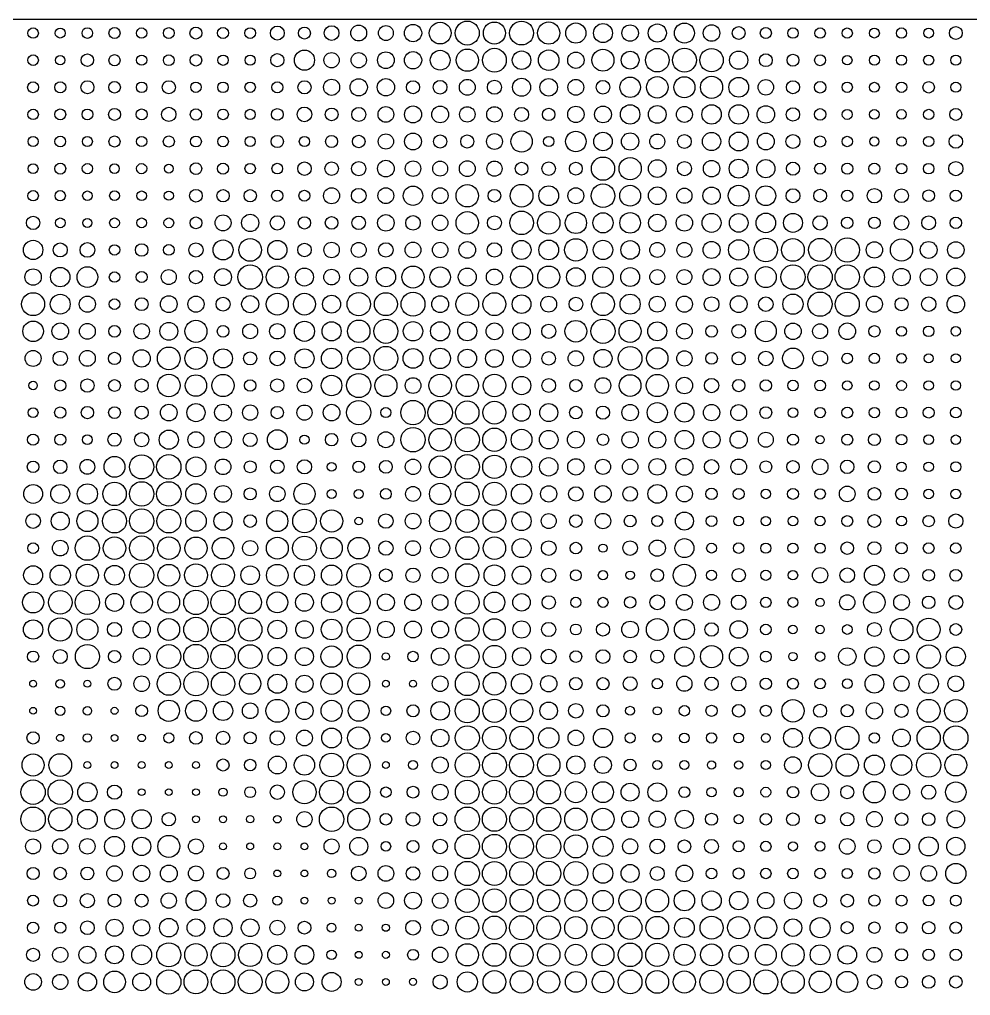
# Model space of a CAD drawing. Header units: millimetres. Extents: x 0 to 15650, y 0 to 8040.
# Drawn here: x 5883 to 7827, y 6044 to 8040 of the extents above; entities that cross this region are included whole.
import ezdxf

# ---------------------------------------------------------------- set-up
doc = ezdxf.new("R2010")
doc.units = ezdxf.units.MM
doc.layers.add('Default', color=7, linetype='Continuous', true_color=0x000000)

msp = doc.modelspace()

# ---------------------------------------------------------------- linework, layer by layer
at = {"layer": 'Default', "color": 0}
msp.add_lwpolyline([(0, 8040), (0, 0), (15650, 0), (15650, 8040)], close=True, dxfattribs=at)
for centre, radius in [((6409.8, 8012.3), 14.2), ((6465.3, 8012.3), 12.2), ((6520.8, 8012.3), 15), ((6576.3, 8012.3), 16.2), ((6631.8, 8012.3), 15.2), ((6687.3, 8012.3), 17.7), ((6742.8, 8012.3), 22.3), ((6798.3, 8012.3), 24.5), ((6853.8, 8012.3), 22.5), ((6909.3, 8012.3), 24.4), ((6964.8, 8012.3), 22.8), ((7020.3, 8012.3), 20.6), ((7075.8, 8012.3), 19.4), ((7131.3, 8012.3), 16.8), ((7186.8, 8012.3), 18.6), ((7242.3, 8012.3), 20.5), ((7297.8, 8012.3), 16.9), ((7353.3, 8012.3), 13.1), ((7797.3, 8012.3), 13.1), ((5910.4, 8012.3), 10.7), ((5965.9, 8012.3), 10.2), ((6021.4, 8012.3), 10.8), ((6076.9, 8012.3), 11.3), ((6132.4, 8012.3), 10.5), ((6187.9, 8012.3), 11.1), ((6243.4, 8012.3), 12.2), ((6298.8, 8012.3), 11.3), ((6354.3, 8012.3), 11), ((7408.8, 8012.3), 11.3), ((7464.3, 8012.3), 10.7), ((7519.8, 8012.3), 10.7), ((7575.3, 8012.3), 10.4), ((7630.8, 8012.3), 10.2), ((7686.3, 8012.3), 10.5), ((7741.8, 8012.3), 10.1), ((5910.4, 7956.8), 10.8), ((5965.9, 7956.8), 9.54), ((6021.4, 7956.8), 12.7), ((6076.9, 7956.8), 11.4), ((6132.4, 7956.8), 10.4), ((6187.9, 7956.8), 11.1), ((6243.4, 7956.8), 11.9), ((6298.8, 7956.8), 10.6), ((6354.3, 7956.8), 10.5), ((6409.8, 7956.8), 13.4), ((6465.3, 7956.8), 20.6), ((6520.8, 7956.8), 15.6), ((6576.3, 7956.8), 15.6), ((6631.8, 7956.8), 17), ((6687.3, 7956.8), 17.7), ((6742.8, 7956.8), 20.2), ((6798.3, 7956.8), 22.7), ((6853.8, 7956.8), 24.3), ((6909.3, 7956.8), 18.9), ((6964.8, 7956.8), 21), ((7020.3, 7956.8), 16.7), ((7075.8, 7956.8), 22.5), ((7131.3, 7956.8), 18.2), ((7186.8, 7956.8), 24.1), ((7242.3, 7956.8), 24.4), ((7297.8, 7956.8), 23.9), ((7353.3, 7956.8), 18.6), ((7408.8, 7956.8), 13.1), ((7464.3, 7956.8), 12.2), ((7519.8, 7956.8), 11.2), ((7575.3, 7956.8), 9.75), ((7630.8, 7956.8), 10.3), ((7686.3, 7956.8), 10.5), ((7741.8, 7956.8), 10.3), ((7797.3, 7956.8), 10.5), ((5910.4, 7901.4), 11.2), ((5965.9, 7901.4), 11.4), ((6021.4, 7901.4), 13.4), ((6076.9, 7901.4), 11.9), ((6132.4, 7901.4), 10.8), ((6187.9, 7901.4), 13.4), ((6243.4, 7901.4), 10.7), ((6298.8, 7901.4), 10.8), ((6354.3, 7901.4), 10.7), ((6409.8, 7901.4), 11.4), ((6465.3, 7901.4), 13.5), ((6520.8, 7901.4), 16.5), ((6576.3, 7901.4), 17.6), ((6631.8, 7901.4), 17.7), ((6687.3, 7901.4), 13.4), ((6742.8, 7901.4), 14), ((6798.3, 7901.4), 16.2), ((6853.8, 7901.4), 14.4), ((6909.3, 7901.4), 18.4), ((6964.8, 7901.4), 17.9), ((7020.3, 7901.4), 16.2), ((7075.8, 7901.4), 14), ((7131.3, 7901.4), 20.9), ((7186.8, 7901.4), 22), ((7242.3, 7901.4), 21.5), ((7297.8, 7901.4), 22.7), ((7353.3, 7901.4), 20.2), ((7408.8, 7901.4), 15.8), ((7464.3, 7901.4), 13.4), ((7519.8, 7901.4), 11.8), ((7575.3, 7901.4), 10.5), ((7630.8, 7901.4), 10.2), ((7686.3, 7901.4), 10.7), ((7741.8, 7901.4), 11.7), ((7797.3, 7901.4), 10.3), ((7131.3, 7845.9), 19.9), ((7297.8, 7845.9), 19.9), ((7353.3, 7845.9), 19.9), ((5910.4, 7845.9), 10.7), ((5965.9, 7845.9), 11.2), ((6021.4, 7845.9), 11), ((6076.9, 7845.9), 12.2), ((6132.4, 7845.9), 11.2), ((6187.9, 7845.9), 14.6), ((6243.4, 7845.9), 11.7), ((6298.8, 7845.9), 10.9), ((6354.3, 7845.9), 10.5), ((6409.8, 7845.9), 12), ((6465.3, 7845.9), 15), ((6520.8, 7845.9), 13.1), ((6576.3, 7845.9), 14.3), ((6631.8, 7845.9), 16.1), ((6687.3, 7845.9), 17.4), ((6742.8, 7845.9), 17.1), ((6798.3, 7845.9), 15.8), ((6853.8, 7845.9), 15.8), ((6909.3, 7845.9), 14.4), ((6964.8, 7845.9), 12.7), ((7020.3, 7845.9), 16.7), ((7075.8, 7845.9), 17.1), ((7186.8, 7845.9), 18.2), ((7242.3, 7845.9), 16.2), ((7408.8, 7845.9), 17.9), ((7464.3, 7845.9), 13.6), ((7519.8, 7845.9), 11.8), ((7575.3, 7845.9), 10.3), ((7630.8, 7845.9), 9.89), ((7686.3, 7845.9), 9.82), ((7741.8, 7845.9), 10.5), ((7797.3, 7845.9), 12.2), ((6631.8, 7790.5), 15.6), ((6687.3, 7790.5), 17.2), ((6853.8, 7790.5), 16.2), ((6909.3, 7790.5), 21.8), ((7020.3, 7790.5), 21), ((7075.8, 7790.5), 18.9), ((7131.3, 7790.5), 17.7), ((7186.8, 7790.5), 15.3), ((7297.8, 7790.5), 18.7), ((7353.3, 7790.5), 19.3), ((7408.8, 7790.5), 17.2), ((5910.4, 7790.5), 10.3), ((5965.9, 7790.5), 11), ((6021.4, 7790.5), 10.2), ((6076.9, 7790.5), 11.4), ((6132.4, 7790.5), 10.5), ((6187.9, 7790.5), 11.4), ((6243.4, 7790.5), 11.2), ((6298.8, 7790.5), 10.9), ((6354.3, 7790.5), 10.2), ((6409.8, 7790.5), 12.6), ((6465.3, 7790.5), 10.5), ((6520.8, 7790.5), 12.4), ((6576.3, 7790.5), 12.9), ((6742.8, 7790.5), 13.6), ((6798.3, 7790.5), 13.4), ((6964.8, 7790.5), 10.5), ((7242.3, 7790.5), 14.1), ((7464.3, 7790.5), 14.3), ((7519.8, 7790.5), 11.4), ((7575.3, 7790.5), 10.6), ((7630.8, 7790.5), 9.33), ((7686.3, 7790.5), 9.75), ((7741.8, 7790.5), 10.5), ((7797.3, 7790.5), 13.9), ((5910.4, 7735), 10.1), ((5965.9, 7735), 11.2), ((6021.4, 7735), 10.5), ((6132.4, 7735), 10.5), ((6243.4, 7735), 11.9), ((6298.8, 7735), 11.2), ((6354.3, 7735), 10.6), ((6409.8, 7735), 10.9), ((6465.3, 7735), 13.8), ((6520.8, 7735), 13.8), ((6576.3, 7735), 14.6), ((6631.8, 7735), 17), ((6687.3, 7735), 15.8), ((6742.8, 7735), 15.3), ((6798.3, 7735), 16.2), ((6853.8, 7735), 15.5), ((6909.3, 7735), 13.1), ((6964.8, 7735), 13.8), ((7020.3, 7735), 13.1), ((7075.8, 7735), 23.8), ((7131.3, 7735), 22.7), ((7186.8, 7735), 18.1), ((7242.3, 7735), 14.4), ((7297.8, 7735), 16.8), ((7353.3, 7735), 19.4), ((7408.8, 7735), 18.6), ((7464.3, 7735), 13.4), ((7519.8, 7735), 11.2), ((7575.3, 7735), 11.4), ((7630.8, 7735), 11.4), ((7686.3, 7735), 10.7), ((7741.8, 7735), 10.7), ((7797.3, 7735), 14.5), ((6076.9, 7735), 9.82), ((6187.9, 7735), 9.05), ((5910.4, 7679.6), 10.7), ((5965.9, 7679.6), 10.5), ((6021.4, 7679.6), 9.68), ((6076.9, 7679.6), 9.96), ((6132.4, 7679.6), 9.68), ((6187.9, 7679.6), 9.4), ((6243.4, 7679.6), 12.9), ((6298.8, 7679.6), 12.6), ((6354.3, 7679.6), 12.6), ((6409.8, 7679.6), 11.6), ((6465.3, 7679.6), 11.2), ((6520.8, 7679.6), 16.3), ((6576.3, 7679.6), 15), ((6631.8, 7679.6), 16.2), ((6687.3, 7679.6), 19.8), ((6742.8, 7679.6), 16.2), ((6798.3, 7679.6), 23), ((6853.8, 7679.6), 12.9), ((6909.3, 7679.6), 23.2), ((6964.8, 7679.6), 20.2), ((7020.3, 7679.6), 16.3), ((7075.8, 7679.6), 24.2), ((7131.3, 7679.6), 21.3), ((7186.8, 7679.6), 18), ((7242.3, 7679.6), 15.5), ((7297.8, 7679.6), 17.8), ((7353.3, 7679.6), 21.4), ((7408.8, 7679.6), 20.2), ((7464.3, 7679.6), 14.2), ((7519.8, 7679.6), 13.1), ((7575.3, 7679.6), 11.5), ((7630.8, 7679.6), 14.8), ((7686.3, 7679.6), 14.1), ((7741.8, 7679.6), 11.9), ((7797.3, 7679.6), 11.7), ((6798.3, 7624.1), 23), ((6909.3, 7624.1), 24.1), ((6964.8, 7624.1), 23), ((7020.3, 7624.1), 21.8), ((7131.3, 7624.1), 21.1), ((5910.4, 7624.1), 13.7), ((5965.9, 7624.1), 10), ((6021.4, 7624.1), 9.19), ((6076.9, 7624.1), 10), ((6132.4, 7624.1), 9.96), ((6187.9, 7624.1), 10), ((6243.4, 7624.1), 12.1), ((6298.8, 7624.1), 16.3), ((6354.3, 7624.1), 17.7), ((6409.8, 7624.1), 14.7), ((6465.3, 7624.1), 12.6), ((6520.8, 7624.1), 12.9), ((6576.3, 7624.1), 13.8), ((6631.8, 7624.1), 16.8), ((6687.3, 7624.1), 14.9), ((6742.8, 7624.1), 15.8), ((6853.8, 7624.1), 14.3), ((7075.8, 7624.1), 20.6), ((7186.8, 7624.1), 17.7), ((7242.3, 7624.1), 16.8), ((7297.8, 7624.1), 19.4), ((7353.3, 7624.1), 19.1), ((7408.8, 7624.1), 20.1), ((7464.3, 7624.1), 19.4), ((7519.8, 7624.1), 14.6), ((7575.3, 7624.1), 11.7), ((7630.8, 7624.1), 11.8), ((7686.3, 7624.1), 15), ((7741.8, 7624.1), 14.1), ((7797.3, 7624.1), 11.8), ((5910.4, 7568.7), 19.8), ((6298.8, 7568.7), 20.5), ((6354.3, 7568.7), 23.1), ((6409.8, 7568.7), 19.6), ((6798.3, 7568.7), 17), ((6909.3, 7568.7), 19.4), ((6964.8, 7568.7), 20.2), ((7020.3, 7568.7), 23), ((7075.8, 7568.7), 19.8), ((7131.3, 7568.7), 19), ((7297.8, 7568.7), 17.4), ((7353.3, 7568.7), 20.8), ((7408.8, 7568.7), 24), ((7464.3, 7568.7), 23.2), ((7519.8, 7568.7), 23.7), ((7575.3, 7568.7), 24.8), ((7630.8, 7568.7), 16.7), ((7686.3, 7568.7), 22.7), ((7741.8, 7568.7), 17.2), ((7797.3, 7568.7), 16.9), ((5965.9, 7568.7), 14.3), ((6021.4, 7568.7), 15), ((6076.9, 7568.7), 10.7), ((6132.4, 7568.7), 12.8), ((6187.9, 7568.7), 11), ((6243.4, 7568.7), 14.6), ((6465.3, 7568.7), 13.8), ((6520.8, 7568.7), 15.8), ((6576.3, 7568.7), 15.3), ((6631.8, 7568.7), 14.8), ((6687.3, 7568.7), 16.1), ((6742.8, 7568.7), 15.8), ((6853.8, 7568.7), 14.7), ((7186.8, 7568.7), 15.3), ((7242.3, 7568.7), 15.3), ((5910.4, 7513.2), 16.8), ((5965.9, 7513.2), 19.8), ((6021.4, 7513.2), 21.2), ((6187.9, 7513.2), 15.3), ((6243.4, 7513.2), 13.6), ((6298.8, 7513.2), 17.3), ((6354.3, 7513.2), 25), ((6409.8, 7513.2), 22.7), ((6465.3, 7513.2), 18.3), ((6520.8, 7513.2), 16.1), ((6576.3, 7513.2), 18.4), ((6631.8, 7513.2), 19.9), ((6687.3, 7513.2), 22.6), ((6742.8, 7513.2), 20.9), ((6798.3, 7513.2), 18.4), ((6853.8, 7513.2), 16.5), ((6909.3, 7513.2), 22.5), ((6964.8, 7513.2), 22.5), ((7020.3, 7513.2), 19.1), ((7075.8, 7513.2), 21), ((7131.3, 7513.2), 19.3), ((7186.8, 7513.2), 15.2), ((7242.3, 7513.2), 15.3), ((7297.8, 7513.2), 17.3), ((7353.3, 7513.2), 18.4), ((7408.8, 7513.2), 21.4), ((7464.3, 7513.2), 24.9), ((7519.8, 7513.2), 24.9), ((7575.3, 7513.2), 24.9), ((7630.8, 7513.2), 20.6), ((7686.3, 7513.2), 17.8), ((7741.8, 7513.2), 17.3), ((7797.3, 7513.2), 18.4), ((6076.9, 7513.2), 10.7), ((6132.4, 7513.2), 11.3), ((5910.4, 7457.8), 23.5), ((5965.9, 7457.8), 20.3), ((6021.4, 7457.8), 16.5), ((6076.9, 7457.8), 10.9), ((6132.4, 7457.8), 13.2), ((6187.9, 7457.8), 17.1), ((6243.4, 7457.8), 16.5), ((6298.8, 7457.8), 14.3), ((6354.3, 7457.8), 17.4), ((6409.8, 7457.8), 22.5), ((6465.3, 7457.8), 22.3), ((6520.8, 7457.8), 18.4), ((6576.3, 7457.8), 23.8), ((6631.8, 7457.8), 23.5), ((6687.3, 7457.8), 24.4), ((6742.8, 7457.8), 17.2), ((6798.3, 7457.8), 23.2), ((6853.8, 7457.8), 23.4), ((6909.3, 7457.8), 19.1), ((6964.8, 7457.8), 16.2), ((7020.3, 7457.8), 14), ((7075.8, 7457.8), 23.4), ((7131.3, 7457.8), 20.5), ((7186.8, 7457.8), 16.3), ((7242.3, 7457.8), 16.4), ((7297.8, 7457.8), 15.1), ((7353.3, 7457.8), 17.1), ((7408.8, 7457.8), 14.9), ((7464.3, 7457.8), 20.7), ((7519.8, 7457.8), 24.8), ((7575.3, 7457.8), 24.7), ((7630.8, 7457.8), 16.4), ((7686.3, 7457.8), 13.3), ((7741.8, 7457.8), 14.8), ((7797.3, 7457.8), 17.9), ((6631.8, 7402.3), 24.6), ((7075.8, 7402.3), 24.6), ((5910.4, 7402.3), 21), ((5965.9, 7402.3), 17), ((6021.4, 7402.3), 16.2), ((6076.9, 7402.3), 11.9), ((6132.4, 7402.3), 15.8), ((6187.9, 7402.3), 18.2), ((6243.4, 7402.3), 22.6), ((6298.8, 7402.3), 11.9), ((6354.3, 7402.3), 15.2), ((6409.8, 7402.3), 15.7), ((6465.3, 7402.3), 20.6), ((6520.8, 7402.3), 19.6), ((6576.3, 7402.3), 23), ((6687.3, 7402.3), 19.8), ((6742.8, 7402.3), 19.6), ((6798.3, 7402.3), 19.4), ((6853.8, 7402.3), 17.2), ((6909.3, 7402.3), 17.9), ((6964.8, 7402.3), 14.4), ((7020.3, 7402.3), 22.2), ((7131.3, 7402.3), 22.6), ((7186.8, 7402.3), 19.4), ((7242.3, 7402.3), 16), ((7297.8, 7402.3), 12), ((7353.3, 7402.3), 14.1), ((7408.8, 7402.3), 21.4), ((7464.3, 7402.3), 16.9), ((7519.8, 7402.3), 15.3), ((7575.3, 7402.3), 17), ((7630.8, 7402.3), 11.7), ((7686.3, 7402.3), 10.1), ((7741.8, 7402.3), 10.8), ((7797.3, 7402.3), 9.68), ((6187.9, 7346.9), 23.3), ((6243.4, 7346.9), 22.8), ((6298.8, 7346.9), 19.4), ((6465.3, 7346.9), 19.6), ((6520.8, 7346.9), 20.9), ((6576.3, 7346.9), 22.9), ((6631.8, 7346.9), 24.6), ((6687.3, 7346.9), 20.3), ((6742.8, 7346.9), 21), ((6798.3, 7346.9), 18.9), ((7131.3, 7346.9), 24.2), ((7186.8, 7346.9), 21.7), ((7464.3, 7346.9), 21.2), ((5910.4, 7346.9), 16.3), ((5965.9, 7346.9), 14.8), ((6021.4, 7346.9), 16.2), ((6076.9, 7346.9), 12.5), ((6132.4, 7346.9), 17.7), ((6354.3, 7346.9), 13.4), ((6409.8, 7346.9), 15.1), ((6853.8, 7346.9), 18.2), ((6909.3, 7346.9), 18.1), ((6964.8, 7346.9), 13.9), ((7020.3, 7346.9), 15.7), ((7075.8, 7346.9), 18.5), ((7242.3, 7346.9), 15.6), ((7297.8, 7346.9), 12), ((7353.3, 7346.9), 13.4), ((7408.8, 7346.9), 14.9), ((7519.8, 7346.9), 15.4), ((7575.3, 7346.9), 10.8), ((7630.8, 7346.9), 10.7), ((7686.3, 7346.9), 9.89), ((7741.8, 7346.9), 9.12), ((7797.3, 7346.9), 9.4), ((6187.9, 7291.4), 23.2), ((6243.4, 7291.4), 21.9), ((6298.8, 7291.4), 22.7), ((6465.3, 7291.4), 14.9), ((6520.8, 7291.4), 21), ((6576.3, 7291.4), 24.7), ((6631.8, 7291.4), 22.6), ((6687.3, 7291.4), 16), ((6742.8, 7291.4), 23), ((6798.3, 7291.4), 22.7), ((6853.8, 7291.4), 23.1), ((6909.3, 7291.4), 18.8), ((7075.8, 7291.4), 16), ((7131.3, 7291.4), 22.1), ((7186.8, 7291.4), 22.7), ((7242.3, 7291.4), 16.8), ((7297.8, 7291.4), 14.6), ((5910.4, 7291.4), 8.62), ((5965.9, 7291.4), 11.4), ((6021.4, 7291.4), 13.7), ((6076.9, 7291.4), 12), ((6132.4, 7291.4), 13.5), ((6354.3, 7291.4), 11.7), ((6409.8, 7291.4), 13.6), ((6964.8, 7291.4), 14.1), ((7020.3, 7291.4), 12.6), ((7353.3, 7291.4), 12.6), ((7408.8, 7291.4), 11.6), ((7464.3, 7291.4), 10.8), ((7519.8, 7291.4), 11.1), ((7575.3, 7291.4), 9.75), ((7630.8, 7291.4), 9.82), ((7686.3, 7291.4), 10), ((7741.8, 7291.4), 9.75), ((7797.3, 7291.4), 9.82), ((5910.4, 7236), 10.1), ((5965.9, 7236), 11.6), ((6021.4, 7236), 12.6), ((6076.9, 7236), 12), ((6132.4, 7236), 13.4), ((6187.9, 7236), 17), ((6243.4, 7236), 18.6), ((6298.8, 7236), 17.2), ((6354.3, 7236), 15.6), ((6409.8, 7236), 12.6), ((6465.3, 7236), 15.5), ((6520.8, 7236), 17), ((6576.3, 7236), 24.7), ((6631.8, 7236), 10.3), ((6687.3, 7236), 25), ((6742.8, 7236), 25), ((6798.3, 7236), 23.9), ((6853.8, 7236), 23.4), ((6909.3, 7236), 17.8), ((6964.8, 7236), 18.4), ((7020.3, 7236), 12.9), ((7075.8, 7236), 13.5), ((7131.3, 7236), 16.8), ((7186.8, 7236), 20.6), ((7242.3, 7236), 19.4), ((7297.8, 7236), 16.7), ((7353.3, 7236), 16.3), ((7408.8, 7236), 12.1), ((7464.3, 7236), 10), ((7519.8, 7236), 10.7), ((7575.3, 7236), 11.2), ((7630.8, 7236), 10.5), ((7686.3, 7236), 11), ((7741.8, 7236), 11.2), ((7797.3, 7236), 11), ((5910.4, 7180.6), 11.4), ((5965.9, 7180.6), 11.4), ((6021.4, 7180.6), 9.96), ((6076.9, 7180.6), 13.4), ((6132.4, 7180.6), 14.5), ((6187.9, 7180.6), 19.6), ((6243.4, 7180.6), 16.4), ((6298.8, 7180.6), 17), ((6354.3, 7180.6), 14.1), ((6409.8, 7180.6), 20.3), ((6465.3, 7180.6), 9.47), ((6520.8, 7180.6), 12.7), ((6576.3, 7180.6), 14.8), ((6631.8, 7180.6), 16.3), ((6687.3, 7180.6), 25), ((6742.8, 7180.6), 23.2), ((6798.3, 7180.6), 24.7), ((6853.8, 7180.6), 23.9), ((6909.3, 7180.6), 21.3), ((6964.8, 7180.6), 19), ((7020.3, 7180.6), 17.2), ((7075.8, 7180.6), 11.7), ((7131.3, 7180.6), 16.7), ((7186.8, 7180.6), 17.3), ((7242.3, 7180.6), 19.1), ((7297.8, 7180.6), 17.3), ((7353.3, 7180.6), 17.5), ((7408.8, 7180.6), 15.3), ((7464.3, 7180.6), 11.2), ((7519.8, 7180.6), 8.48), ((7575.3, 7180.6), 11.2), ((7630.8, 7180.6), 12.2), ((7686.3, 7180.6), 10.8), ((7741.8, 7180.6), 9.75), ((7797.3, 7180.6), 9.68), ((6076.9, 7125.1), 21.3), ((6132.4, 7125.1), 24.7), ((6187.9, 7125.1), 24.9), ((6742.8, 7125.1), 22.5), ((6798.3, 7125.1), 24.9), ((6853.8, 7125.1), 24), ((5910.4, 7125.1), 11.9), ((5965.9, 7125.1), 13.8), ((6021.4, 7125.1), 15.2), ((6243.4, 7125.1), 20.3), ((6298.8, 7125.1), 16), ((6354.3, 7125.1), 12.2), ((6409.8, 7125.1), 13.9), ((6465.3, 7125.1), 14.6), ((6520.8, 7125.1), 9.05), ((6576.3, 7125.1), 11.8), ((6631.8, 7125.1), 13.1), ((6687.3, 7125.1), 15.8), ((6909.3, 7125.1), 21), ((6964.8, 7125.1), 18.8), ((7020.3, 7125.1), 16.7), ((7075.8, 7125.1), 15.5), ((7131.3, 7125.1), 15.8), ((7186.8, 7125.1), 17), ((7242.3, 7125.1), 17.3), ((7297.8, 7125.1), 14.7), ((7353.3, 7125.1), 16), ((7408.8, 7125.1), 12.2), ((7464.3, 7125.1), 12.8), ((7519.8, 7125.1), 16.1), ((7575.3, 7125.1), 13.7), ((7630.8, 7125.1), 12.4), ((7686.3, 7125.1), 9.68), ((7741.8, 7125.1), 9.68), ((7797.3, 7125.1), 10.5), ((5910.4, 7069.7), 19.3), ((5965.9, 7069.7), 19.3), ((6021.4, 7069.7), 20.7), ((6076.9, 7069.7), 24), ((6132.4, 7069.7), 25), ((6187.9, 7069.7), 25), ((6243.4, 7069.7), 20.8), ((6298.8, 7069.7), 17.2), ((6465.3, 7069.7), 21.7), ((6742.8, 7069.7), 21.8), ((6798.3, 7069.7), 24.3), ((6853.8, 7069.7), 23.8), ((6909.3, 7069.7), 20.7), ((7075.8, 7069.7), 17), ((7186.8, 7069.7), 19.1), ((6354.3, 7069.7), 12.4), ((6409.8, 7069.7), 15.8), ((6520.8, 7069.7), 9.33), ((6576.3, 7069.7), 9.19), ((6631.8, 7069.7), 11), ((6687.3, 7069.7), 15.3), ((6964.8, 7069.7), 16.6), ((7020.3, 7069.7), 14.8), ((7131.3, 7069.7), 15), ((7242.3, 7069.7), 16.3), ((7297.8, 7069.7), 11.7), ((7353.3, 7069.7), 11.2), ((7408.8, 7069.7), 9.75), ((7464.3, 7069.7), 11.2), ((7519.8, 7069.7), 10.7), ((7575.3, 7069.7), 16.1), ((7630.8, 7069.7), 12.9), ((7686.3, 7069.7), 12.1), ((7741.8, 7069.7), 9.82), ((7797.3, 7069.7), 9.96), ((5910.4, 7014.2), 15), ((5965.9, 7014.2), 18.5), ((6021.4, 7014.2), 21.5), ((6076.9, 7014.2), 24.4), ((6132.4, 7014.2), 25), ((6187.9, 7014.2), 24.4), ((6243.4, 7014.2), 21), ((6298.8, 7014.2), 18.7), ((6354.3, 7014.2), 12.9), ((6409.8, 7014.2), 21.6), ((6465.3, 7014.2), 24.1), ((6520.8, 7014.2), 22.7), ((6631.8, 7014.2), 14.8), ((6687.3, 7014.2), 16), ((6742.8, 7014.2), 21.8), ((6798.3, 7014.2), 23.3), ((6853.8, 7014.2), 23.2), ((6909.3, 7014.2), 19.6), ((6964.8, 7014.2), 15.4), ((7020.3, 7014.2), 12.9), ((7075.8, 7014.2), 15.8), ((7242.3, 7014.2), 18.5), ((7630.8, 7014.2), 13.1), ((7797.3, 7014.2), 14.5), ((6576.3, 7014.2), 7.64), ((7131.3, 7014.2), 12.1), ((7186.8, 7014.2), 11.2), ((7297.8, 7014.2), 11), ((7353.3, 7014.2), 10), ((7408.8, 7014.2), 9.54), ((7464.3, 7014.2), 9.75), ((7519.8, 7014.2), 10), ((7575.3, 7014.2), 11.2), ((7686.3, 7014.2), 10.1), ((7741.8, 7014.2), 11.6), ((5910.4, 6958.8), 11), ((5965.9, 6958.8), 16), ((6021.4, 6958.8), 24.9), ((6076.9, 6958.8), 22.9), ((6132.4, 6958.8), 25), ((6187.9, 6958.8), 23), ((6243.4, 6958.8), 22.7), ((6298.8, 6958.8), 22), ((6354.3, 6958.8), 15.5), ((6409.8, 6958.8), 22.4), ((6465.3, 6958.8), 24.4), ((6520.8, 6958.8), 21.9), ((6576.3, 6958.8), 22), ((6631.8, 6958.8), 14.7), ((6687.3, 6958.8), 15.2), ((6742.8, 6958.8), 19.5), ((6798.3, 6958.8), 23.4), ((6853.8, 6958.8), 22.9), ((6909.3, 6958.8), 19.4), ((6964.8, 6958.8), 15), ((7020.3, 6958.8), 11.9), ((7075.8, 6958.8), 8.34), ((7131.3, 6958.8), 15), ((7186.8, 6958.8), 16.6), ((7242.3, 6958.8), 19.4), ((7297.8, 6958.8), 10), ((7353.3, 6958.8), 10.7), ((7408.8, 6958.8), 10.2), ((7464.3, 6958.8), 10.3), ((7519.8, 6958.8), 10.5), ((7575.3, 6958.8), 12.8), ((7630.8, 6958.8), 13.2), ((7686.3, 6958.8), 11.7), ((7741.8, 6958.8), 11), ((7797.3, 6958.8), 10.7), ((6132.4, 6903.3), 24.7), ((6243.4, 6903.3), 23.5), ((6298.8, 6903.3), 23.3), ((6576.3, 6903.3), 24.1), ((6798.3, 6903.3), 23.7), ((5910.4, 6903.3), 19.4), ((5965.9, 6903.3), 20.9), ((6021.4, 6903.3), 22.7), ((6076.9, 6903.3), 20.2), ((6187.9, 6903.3), 22.3), ((6354.3, 6903.3), 19.1), ((6409.8, 6903.3), 22.2), ((6465.3, 6903.3), 20.6), ((6520.8, 6903.3), 20.9), ((6631.8, 6903.3), 13.1), ((6687.3, 6903.3), 14.7), ((6742.8, 6903.3), 16.1), ((6853.8, 6903.3), 21.3), ((6909.3, 6903.3), 18.9), ((6964.8, 6903.3), 14.6), ((7020.3, 6903.3), 11.2), ((7075.8, 6903.3), 9.54), ((7131.3, 6903.3), 8.62), ((7186.8, 6903.3), 12.9), ((7242.3, 6903.3), 22.7), ((7297.8, 6903.3), 10.4), ((7353.3, 6903.3), 13.6), ((7408.8, 6903.3), 10.4), ((7464.3, 6903.3), 9.61), ((7519.8, 6903.3), 15.7), ((7575.3, 6903.3), 15), ((7630.8, 6903.3), 20.4), ((7686.3, 6903.3), 14.9), ((7741.8, 6903.3), 11.9), ((7797.3, 6903.3), 12), ((5910.4, 6847.9), 21.6), ((5965.9, 6847.9), 24.1), ((6021.4, 6847.9), 24.9), ((6132.4, 6847.9), 21.9), ((6187.9, 6847.9), 22.1), ((6243.4, 6847.9), 25), ((6298.8, 6847.9), 25), ((6354.3, 6847.9), 22.9), ((6409.8, 6847.9), 21.3), ((6520.8, 6847.9), 20.6), ((6576.3, 6847.9), 23.5), ((6798.3, 6847.9), 24), ((6853.8, 6847.9), 21.2), ((7630.8, 6847.9), 22), ((6076.9, 6847.9), 18.4), ((6465.3, 6847.9), 18.2), ((6631.8, 6847.9), 17.3), ((6687.3, 6847.9), 16.8), ((6742.8, 6847.9), 16), ((6909.3, 6847.9), 17.9), ((6964.8, 6847.9), 13.6), ((7020.3, 6847.9), 10.5), ((7075.8, 6847.9), 10.3), ((7131.3, 6847.9), 11.7), ((7186.8, 6847.9), 15.1), ((7242.3, 6847.9), 16.3), ((7297.8, 6847.9), 16.3), ((7353.3, 6847.9), 14.9), ((7408.8, 6847.9), 10.7), ((7464.3, 6847.9), 10.2), ((7519.8, 6847.9), 8.62), ((7575.3, 6847.9), 15.6), ((7686.3, 6847.9), 16), ((7741.8, 6847.9), 12.7), ((7797.3, 6847.9), 14.3), ((5910.4, 6792.4), 19.8), ((5965.9, 6792.4), 23.7), ((6021.4, 6792.4), 21.6), ((6076.9, 6792.4), 14.6), ((6132.4, 6792.4), 17.6), ((6187.9, 6792.4), 22.2), ((6243.4, 6792.4), 25), ((6298.8, 6792.4), 24.9), ((6354.3, 6792.4), 24), ((6409.8, 6792.4), 19.1), ((6465.3, 6792.4), 17.9), ((6520.8, 6792.4), 21.2), ((6576.3, 6792.4), 23.5), ((6631.8, 6792.4), 17), ((6687.3, 6792.4), 17.2), ((6742.8, 6792.4), 17.2), ((6798.3, 6792.4), 24.1), ((6853.8, 6792.4), 22.1), ((6909.3, 6792.4), 17.7), ((6964.8, 6792.4), 14.6), ((7131.3, 6792.4), 17), ((7186.8, 6792.4), 22.2), ((7242.3, 6792.4), 20.6), ((7353.3, 6792.4), 17.9), ((7686.3, 6792.4), 23.3), ((7741.8, 6792.4), 23.2), ((7020.3, 6792.4), 11.2), ((7075.8, 6792.4), 13.4), ((7297.8, 6792.4), 13.8), ((7408.8, 6792.4), 11), ((7464.3, 6792.4), 8.84), ((7519.8, 6792.4), 8.55), ((7575.3, 6792.4), 9.96), ((7630.8, 6792.4), 14.3), ((7797.3, 6792.4), 12), ((5910.4, 6737), 11.4), ((5965.9, 6737), 14.4), ((6021.4, 6737), 24.6), ((6076.9, 6737), 12.6), ((6132.4, 6737), 17.3), ((6187.9, 6737), 24.4), ((6243.4, 6737), 25), ((6298.8, 6737), 24.9), ((6354.3, 6737), 24.2), ((6409.8, 6737), 18.9), ((6465.3, 6737), 18.4), ((6520.8, 6737), 21.9), ((6576.3, 6737), 23.6), ((6687.3, 6737), 10.8), ((6742.8, 6737), 17.8), ((6798.3, 6737), 24.2), ((6853.8, 6737), 22.9), ((6909.3, 6737), 18.4), ((6964.8, 6737), 15.1), ((7020.3, 6737), 12), ((7075.8, 6737), 14.1), ((7131.3, 6737), 12.8), ((7186.8, 6737), 13.4), ((7242.3, 6737), 19.7), ((7297.8, 6737), 22.7), ((7353.3, 6737), 19.1), ((7408.8, 6737), 11.2), ((7575.3, 6737), 17.9), ((7630.8, 6737), 19.8), ((7686.3, 6737), 15.1), ((7741.8, 6737), 23.9), ((7797.3, 6737), 19.6), ((6631.8, 6737), 7.49), ((7464.3, 6737), 8.69), ((7519.8, 6737), 9.75), ((5910.4, 6681.5), 7), ((5965.9, 6681.5), 8.84), ((6021.4, 6681.5), 7), ((6076.9, 6681.5), 13.4), ((6132.4, 6681.5), 15.9), ((6187.9, 6681.5), 23.6), ((6243.4, 6681.5), 24.9), ((6298.8, 6681.5), 23.9), ((6354.3, 6681.5), 21.6), ((6409.8, 6681.5), 19.4), ((6465.3, 6681.5), 17.5), ((6520.8, 6681.5), 21.8), ((6576.3, 6681.5), 22.3), ((6631.8, 6681.5), 7), ((6687.3, 6681.5), 7.14), ((6742.8, 6681.5), 16.1), ((6798.3, 6681.5), 24.4), ((6853.8, 6681.5), 23.1), ((6909.3, 6681.5), 20.8), ((6964.8, 6681.5), 16.7), ((7020.3, 6681.5), 12.8), ((7075.8, 6681.5), 12.5), ((7131.3, 6681.5), 14.2), ((7186.8, 6681.5), 10.6), ((7242.3, 6681.5), 15.5), ((7297.8, 6681.5), 13.6), ((7353.3, 6681.5), 14.8), ((7408.8, 6681.5), 11.7), ((7464.3, 6681.5), 11.1), ((7519.8, 6681.5), 10.7), ((7575.3, 6681.5), 10), ((7630.8, 6681.5), 19.2), ((7686.3, 6681.5), 15.5), ((7741.8, 6681.5), 19.9), ((7797.3, 6681.5), 16), ((6187.9, 6626.1), 21.8), ((6243.4, 6626.1), 21.3), ((6409.8, 6626.1), 23.4), ((6520.8, 6626.1), 21.6), ((6576.3, 6626.1), 21.3), ((6798.3, 6626.1), 24.6), ((6853.8, 6626.1), 23.8), ((6909.3, 6626.1), 22.8), ((7464.3, 6626.1), 22.9), ((7741.8, 6626.1), 23.4), ((7797.3, 6626.1), 23), ((5910.4, 6626.1), 7), ((5965.9, 6626.1), 9.61), ((6021.4, 6626.1), 8.62), ((6076.9, 6626.1), 7.14), ((6132.4, 6626.1), 11.9), ((6298.8, 6626.1), 19.7), ((6354.3, 6626.1), 16), ((6465.3, 6626.1), 17.8), ((6631.8, 6626.1), 9.82), ((6687.3, 6626.1), 12.3), ((6742.8, 6626.1), 19), ((6964.8, 6626.1), 17.9), ((7020.3, 6626.1), 14.9), ((7075.8, 6626.1), 12.3), ((7131.3, 6626.1), 9.19), ((7186.8, 6626.1), 8.34), ((7242.3, 6626.1), 10.7), ((7297.8, 6626.1), 11.4), ((7353.3, 6626.1), 12.9), ((7408.8, 6626.1), 11.4), ((7519.8, 6626.1), 13.3), ((7575.3, 6626.1), 12.6), ((7630.8, 6626.1), 16.8), ((7686.3, 6626.1), 13.6), ((6520.8, 6570.6), 20.3), ((6576.3, 6570.6), 22.7), ((6742.8, 6570.6), 17.9), ((6798.3, 6570.6), 24.7), ((6853.8, 6570.6), 24.1), ((6909.3, 6570.6), 23.9), ((6964.8, 6570.6), 20.8), ((7075.8, 6570.6), 19.6), ((7464.3, 6570.6), 19.4), ((7519.8, 6570.6), 21.5), ((7575.3, 6570.6), 23.9), ((7686.3, 6570.6), 18), ((7741.8, 6570.6), 23.8), ((7797.3, 6570.6), 24.9), ((5910.4, 6570.6), 12.5), ((5965.9, 6570.6), 7.35), ((6021.4, 6570.6), 8.62), ((6076.9, 6570.6), 7), ((6132.4, 6570.6), 7.56), ((6187.9, 6570.6), 10.4), ((6243.4, 6570.6), 12.9), ((6298.8, 6570.6), 13.6), ((6354.3, 6570.6), 12.3), ((6409.8, 6570.6), 14.8), ((6465.3, 6570.6), 16.2), ((6631.8, 6570.6), 8.76), ((6687.3, 6570.6), 13.8), ((7020.3, 6570.6), 16), ((7131.3, 6570.6), 10.4), ((7186.8, 6570.6), 8.76), ((7242.3, 6570.6), 10), ((7297.8, 6570.6), 10.5), ((7353.3, 6570.6), 10), ((7408.8, 6570.6), 9.19), ((7630.8, 6570.6), 10.7), ((5910.4, 6515.2), 22.6), ((5965.9, 6515.2), 23.2), ((6298.8, 6515.2), 12.4), ((6409.8, 6515.2), 18.2), ((6465.3, 6515.2), 20.7), ((6520.8, 6515.2), 24.2), ((6576.3, 6515.2), 23.5), ((6742.8, 6515.2), 16.5), ((6798.3, 6515.2), 24.7), ((6853.8, 6515.2), 24.5), ((6909.3, 6515.2), 24.4), ((6964.8, 6515.2), 23), ((7020.3, 6515.2), 18.6), ((7075.8, 6515.2), 17.2), ((7464.3, 6515.2), 17), ((7519.8, 6515.2), 23.7), ((7575.3, 6515.2), 22.9), ((7630.8, 6515.2), 20.5), ((7686.3, 6515.2), 21.1), ((7741.8, 6515.2), 24.9), ((7797.3, 6515.2), 22.3), ((6021.4, 6515.2), 7), ((6076.9, 6515.2), 7), ((6132.4, 6515.2), 7), ((6187.9, 6515.2), 7), ((6243.4, 6515.2), 7), ((6354.3, 6515.2), 11.9), ((6631.8, 6515.2), 7.07), ((6687.3, 6515.2), 9.4), ((7131.3, 6515.2), 12.2), ((7186.8, 6515.2), 9.4), ((7242.3, 6515.2), 9.19), ((7297.8, 6515.2), 8.41), ((7353.3, 6515.2), 8.55), ((7408.8, 6515.2), 9.26), ((5910.4, 6459.7), 24.9), ((5965.9, 6459.7), 25), ((6021.4, 6459.7), 19.8), ((6076.9, 6459.7), 14.6), ((6298.8, 6459.7), 8.34), ((6354.3, 6459.7), 11.2), ((6409.8, 6459.7), 14.7), ((6465.3, 6459.7), 23.8), ((6520.8, 6459.7), 24.4), ((6576.3, 6459.7), 22.8), ((6631.8, 6459.7), 10.7), ((6687.3, 6459.7), 12.2), ((6742.8, 6459.7), 16.3), ((6798.3, 6459.7), 24.4), ((6853.8, 6459.7), 24.5), ((6909.3, 6459.7), 24.5), ((6964.8, 6459.7), 24.2), ((7020.3, 6459.7), 21.6), ((7075.8, 6459.7), 21.4), ((7131.3, 6459.7), 18.4), ((7186.8, 6459.7), 19.1), ((7242.3, 6459.7), 11.2), ((7297.8, 6459.7), 9.75), ((7353.3, 6459.7), 9.33), ((7408.8, 6459.7), 10), ((7464.3, 6459.7), 11.7), ((7519.8, 6459.7), 17.7), ((7575.3, 6459.7), 13.4), ((7630.8, 6459.7), 22), ((7686.3, 6459.7), 16.5), ((7741.8, 6459.7), 14.5), ((7797.3, 6459.7), 21), ((6132.4, 6459.7), 7), ((6187.9, 6459.7), 7), ((6243.4, 6459.7), 7), ((5910.4, 6404.3), 25), ((5965.9, 6404.3), 23.9), ((6520.8, 6404.3), 25), ((6798.3, 6404.3), 25), ((6853.8, 6404.3), 24.7), ((6909.3, 6404.3), 24.2), ((6964.8, 6404.3), 24.6), ((6021.4, 6404.3), 20.1), ((6076.9, 6404.3), 20.1), ((6132.4, 6404.3), 19.6), ((6187.9, 6404.3), 13.7), ((6243.4, 6404.3), 7.07), ((6298.8, 6404.3), 7), ((6354.3, 6404.3), 7.49), ((6409.8, 6404.3), 7.64), ((6465.3, 6404.3), 15.7), ((6576.3, 6404.3), 22.5), ((6631.8, 6404.3), 11.9), ((6687.3, 6404.3), 14.1), ((6742.8, 6404.3), 13.7), ((7020.3, 6404.3), 22.8), ((7075.8, 6404.3), 22.6), ((7131.3, 6404.3), 17.2), ((7186.8, 6404.3), 16.7), ((7242.3, 6404.3), 18.6), ((7297.8, 6404.3), 12.4), ((7353.3, 6404.3), 9.4), ((7408.8, 6404.3), 11.8), ((7464.3, 6404.3), 12.9), ((7519.8, 6404.3), 9.54), ((7575.3, 6404.3), 13.6), ((7630.8, 6404.3), 15.9), ((7686.3, 6404.3), 13), ((7741.8, 6404.3), 12.9), ((7797.3, 6404.3), 17.8), ((6076.9, 6348.8), 20.4), ((6187.9, 6348.8), 22.5), ((6798.3, 6348.8), 25), ((6853.8, 6348.8), 24.6), ((6909.3, 6348.8), 24.5), ((6964.8, 6348.8), 24.9), ((7020.3, 6348.8), 23.6), ((7075.8, 6348.8), 20.6), ((7741.8, 6348.8), 19.6), ((5910.4, 6348.8), 15.4), ((5965.9, 6348.8), 15.5), ((6021.4, 6348.8), 15.8), ((6132.4, 6348.8), 18.7), ((6243.4, 6348.8), 15.3), ((6298.8, 6348.8), 7), ((6354.3, 6348.8), 7.07), ((6409.8, 6348.8), 7), ((6465.3, 6348.8), 7), ((6520.8, 6348.8), 15.4), ((6576.3, 6348.8), 18.4), ((6631.8, 6348.8), 9.82), ((6687.3, 6348.8), 12.2), ((6742.8, 6348.8), 14.9), ((7131.3, 6348.8), 15.5), ((7186.8, 6348.8), 15), ((7242.3, 6348.8), 13.1), ((7297.8, 6348.8), 14.3), ((7353.3, 6348.8), 11.4), ((7408.8, 6348.8), 10.7), ((7464.3, 6348.8), 9.47), ((7519.8, 6348.8), 9.82), ((7575.3, 6348.8), 16), ((7630.8, 6348.8), 13.7), ((7686.3, 6348.8), 16.6), ((7797.3, 6348.8), 18.6), ((6076.9, 6293.4), 15.8), ((6132.4, 6293.4), 16.7), ((6187.9, 6293.4), 17.2), ((6243.4, 6293.4), 15.3), ((6576.3, 6293.4), 15), ((6631.8, 6293.4), 16), ((6742.8, 6293.4), 15.3), ((6798.3, 6293.4), 24.8), ((6853.8, 6293.4), 24.6), ((6909.3, 6293.4), 24.2), ((6964.8, 6293.4), 24.9), ((7020.3, 6293.4), 24.3), ((7075.8, 6293.4), 20.1), ((7131.3, 6293.4), 18.4), ((7242.3, 6293.4), 17), ((7686.3, 6293.4), 15.7), ((7741.8, 6293.4), 16), ((7797.3, 6293.4), 20.7), ((5910.4, 6293.4), 12.4), ((5965.9, 6293.4), 12.7), ((6021.4, 6293.4), 13.1), ((6298.8, 6293.4), 12.2), ((6354.3, 6293.4), 11.2), ((6409.8, 6293.4), 7), ((6465.3, 6293.4), 7), ((6520.8, 6293.4), 8.48), ((6687.3, 6293.4), 13.9), ((7186.8, 6293.4), 14.3), ((7297.8, 6293.4), 11), ((7353.3, 6293.4), 11.4), ((7408.8, 6293.4), 10.7), ((7464.3, 6293.4), 10.9), ((7519.8, 6293.4), 10.7), ((7575.3, 6293.4), 10.5), ((7630.8, 6293.4), 11.7), ((5910.4, 6237.9), 11.2), ((5965.9, 6237.9), 12.8), ((6021.4, 6237.9), 14.6), ((6076.9, 6237.9), 13.2), ((6132.4, 6237.9), 13.2), ((6187.9, 6237.9), 15.6), ((6243.4, 6237.9), 20.3), ((6298.8, 6237.9), 14.1), ((6354.3, 6237.9), 13.4), ((6631.8, 6237.9), 15.9), ((6687.3, 6237.9), 17.2), ((6742.8, 6237.9), 15.8), ((6798.3, 6237.9), 24), ((6853.8, 6237.9), 23.8), ((6909.3, 6237.9), 23.5), ((6964.8, 6237.9), 22.7), ((7020.3, 6237.9), 22.3), ((7075.8, 6237.9), 21), ((7131.3, 6237.9), 22.8), ((7186.8, 6237.9), 23.2), ((7242.3, 6237.9), 20.9), ((7297.8, 6237.9), 19.8), ((7353.3, 6237.9), 18.8), ((7408.8, 6237.9), 16.7), ((7464.3, 6237.9), 17.2), ((7519.8, 6237.9), 13.1), ((7575.3, 6237.9), 13.1), ((7630.8, 6237.9), 11.6), ((7686.3, 6237.9), 11.2), ((7741.8, 6237.9), 11), ((7797.3, 6237.9), 11.2), ((6409.8, 6237.9), 9.26), ((6465.3, 6237.9), 7), ((6520.8, 6237.9), 7), ((6576.3, 6237.9), 7), ((5910.4, 6182.5), 11.6), ((5965.9, 6182.5), 11.4), ((6021.4, 6182.5), 14.1), ((6076.9, 6182.5), 17.4), ((6132.4, 6182.5), 16.7), ((6187.9, 6182.5), 18.9), ((6243.4, 6182.5), 18), ((6298.8, 6182.5), 18.7), ((6354.3, 6182.5), 18.1), ((6409.8, 6182.5), 15.2), ((6465.3, 6182.5), 13.1), ((6520.8, 6182.5), 8.98), ((6576.3, 6182.5), 7), ((6631.8, 6182.5), 7.35), ((6687.3, 6182.5), 15), ((6742.8, 6182.5), 16.5), ((6798.3, 6182.5), 23.4), ((6853.8, 6182.5), 23.8), ((6909.3, 6182.5), 24.6), ((6964.8, 6182.5), 24.1), ((7020.3, 6182.5), 22.7), ((7075.8, 6182.5), 22.6), ((7131.3, 6182.5), 24.1), ((7186.8, 6182.5), 23.1), ((7242.3, 6182.5), 20.1), ((7297.8, 6182.5), 23.5), ((7353.3, 6182.5), 22.6), ((7408.8, 6182.5), 22.4), ((7464.3, 6182.5), 17.9), ((7519.8, 6182.5), 20.6), ((7575.3, 6182.5), 12.4), ((7630.8, 6182.5), 11.7), ((7686.3, 6182.5), 11.3), ((7741.8, 6182.5), 12.6), ((7797.3, 6182.5), 11.9), ((6187.9, 6127), 24.7), ((6243.4, 6127), 23), ((6298.8, 6127), 24.4), ((6354.3, 6127), 23.9), ((6798.3, 6127), 22.7), ((6853.8, 6127), 23.5), ((6909.3, 6127), 23.7), ((6964.8, 6127), 23), ((7020.3, 6127), 21.6), ((7075.8, 6127), 22.3), ((7131.3, 6127), 24.2), ((7186.8, 6127), 23.6), ((7242.3, 6127), 21.7), ((7297.8, 6127), 22.3), ((7408.8, 6127), 21.4), ((7464.3, 6127), 23), ((5910.4, 6127), 13.4), ((5965.9, 6127), 15.5), ((6021.4, 6127), 17.4), ((6076.9, 6127), 18.3), ((6132.4, 6127), 20.2), ((6409.8, 6127), 19.5), ((6465.3, 6127), 19.2), ((6520.8, 6127), 9.75), ((6576.3, 6127), 7.07), ((6631.8, 6127), 7.21), ((6687.3, 6127), 11.1), ((6742.8, 6127), 15.9), ((7353.3, 6127), 19.6), ((7519.8, 6127), 20.4), ((7575.3, 6127), 19.1), ((7630.8, 6127), 15.3), ((7686.3, 6127), 12.3), ((7741.8, 6127), 11.7), ((7797.3, 6127), 11.7), ((5910.4, 6071.6), 17), ((6021.4, 6071.6), 18.7), ((6076.9, 6071.6), 22.2), ((6132.4, 6071.6), 18.2), ((6187.9, 6071.6), 24.8), ((6243.4, 6071.6), 24.3), ((6298.8, 6071.6), 24.4), ((6354.3, 6071.6), 24.4), ((6409.8, 6071.6), 23.3), ((6465.3, 6071.6), 18.4), ((6520.8, 6071.6), 19.4), ((6798.3, 6071.6), 20.7), ((6853.8, 6071.6), 23.2), ((6909.3, 6071.6), 23), ((6964.8, 6071.6), 22.7), ((7020.3, 6071.6), 21.3), ((7075.8, 6071.6), 22.1), ((7131.3, 6071.6), 24.2), ((7186.8, 6071.6), 23.2), ((7242.3, 6071.6), 22.7), ((7297.8, 6071.6), 23.8), ((7353.3, 6071.6), 23.7), ((7408.8, 6071.6), 24.6), ((7464.3, 6071.6), 23.2), ((7519.8, 6071.6), 22.3), ((7575.3, 6071.6), 21.6), ((5965.9, 6071.6), 15.5), ((6576.3, 6071.6), 7), ((6631.8, 6071.6), 7), ((6687.3, 6071.6), 7.35), ((6742.8, 6071.6), 14.6), ((7630.8, 6071.6), 14.9), ((7686.3, 6071.6), 12.2), ((7741.8, 6071.6), 12.9), ((7797.3, 6071.6), 12.7)]:
    msp.add_circle(centre, radius, dxfattribs=at)

doc.saveas('drawing.dxf')
